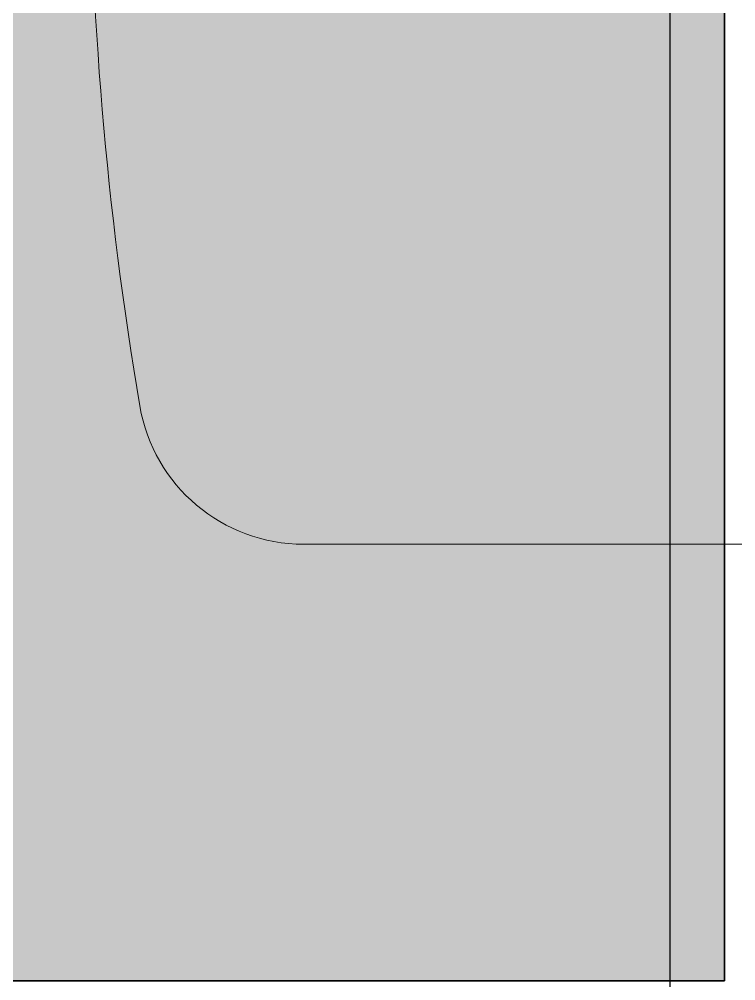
# Model space of a CAD drawing. Extents: x -12260 to 184725, y -29287 to 19916.
# Drawn here: x 48280.2 to 48495.8, y 6135 to 6424.5 of the extents above; entities that cross this region are included whole.
import ezdxf
from ezdxf.enums import TextEntityAlignment as Align

# ---------------------------------------------------------------- set-up
doc = ezdxf.new("R2010")
doc.units = 0
doc.header["$LTSCALE"] = 0.25
doc.linetypes.add('DASHDOT', pattern=[25.4, 12.7, -6.35, 0, -6.35])
doc.layers.add('01-First Floor-FUR$0$FALSE CEILING', color=251, linetype='Continuous')
for name, color, linetype, lineweight in [('01-First Floor-FUR$0$LOADING', 253, 'Continuous', 5), ('E-LITE-CIRC-NUMB', 6, 'Continuous', 25), ('E-LITE-CLNG', 150, 'Continuous', 35), ('E-LITE-CLNG-CNDT', 6, 'DASHDOT', 35), ('E-LITE-CTRL', 6, 'Continuous', 25), ('E-LITE-IDEN', 6, 'Continuous', 25)]:
    doc.layers.add(name, color=color, linetype=linetype, lineweight=lineweight)
doc.styles.add('DC_SIMPLEX', font='SIMPLEX.shx', dxfattribs={"width": 0.7})

# ---------------------------------------------------------------- blocks, each defined once
blk = doc.blocks.new('*U201')
h = blk.add_hatch(color=254)
h.dxf.hatch_style = 1
h.paths.add_polyline_path([(-300, 300), (-300, -300), (300, -300), (300, 300)])
edge = h.paths.add_edge_path(flags=16)
edge.add_arc((0, 0), 45, 0, 360)
blk.add_lwpolyline([(-300, 300), (-300, -300), (300, -300), (300, 300)], close=True)
at = {"layer": 'E-LITE-CIRC-NUMB', "style": 'DC_SIMPLEX', "width": 0.7, "flags": 8}
blk.add_attdef('CIRCUIT', text='', height=200, rotation=0, dxfattribs=at).set_placement((-473.9, 300), align=Align.RIGHT)
at = {"layer": 'E-LITE-CTRL', "style": 'DC_SIMPLEX', "width": 0.7, "flags": 8}
blk.add_attdef('CONTROL', (1118.9, -935), '', height=200, rotation=360, dxfattribs=at)
at = {"layer": 'E-LITE-IDEN', "style": 'DC_SIMPLEX', "width": 0.7, "flags": 8}
blk.add_attdef('TYPE', (460.41, 457.65), '', height=200, rotation=360, dxfattribs=at)
blk = doc.blocks.new('01-First Floor-FUR$0$GF21018-P')
at = {"color": 0}
blk.add_line((0.22049, 0.47563), (0.22049, 0.0675), dxfattribs=at)
for centre, radius, start, end in [((-0.0001, -0.52948), 1.06948, 80.36712, 99.63288), ((0.17049, 0.47563), 0.05, 0, 80.3671)]:
    blk.add_arc(centre, radius, start, end, dxfattribs=at)
blk = doc.blocks.new('01-First Floor-FUR')
at = {"layer": '01-First Floor-FUR$0$FALSE CEILING', "linetype": 'Continuous'}
blk.add_line((48476, 5535), (48476, 8565.12), dxfattribs=at)
at = {"layer": '01-First Floor-FUR$0$LOADING', "extrusion": (7.77426e-06, 2.24021e-05, 1), "xscale": -1000, "yscale": 1000.000000000001, "zscale": 1000, "rotation": 90.00141075505213}
blk.add_blockref('01-First Floor-FUR$0$GF21018-P', (48841.38, 6486.96, 0.4), dxfattribs=at)

msp = doc.modelspace()

# ---------------------------------------------------------------- block references
at = {"layer": 'E-LITE-CLNG', "xscale": -1}
msp.add_blockref('*U201', (48192.37, 6435.05, -0.21), dxfattribs=at)
at = {"layer": 'E-LITE-CLNG-CNDT'}
msp.add_blockref('01-First Floor-FUR', (0, 0), dxfattribs=at)

doc.saveas('drawing.dxf')
